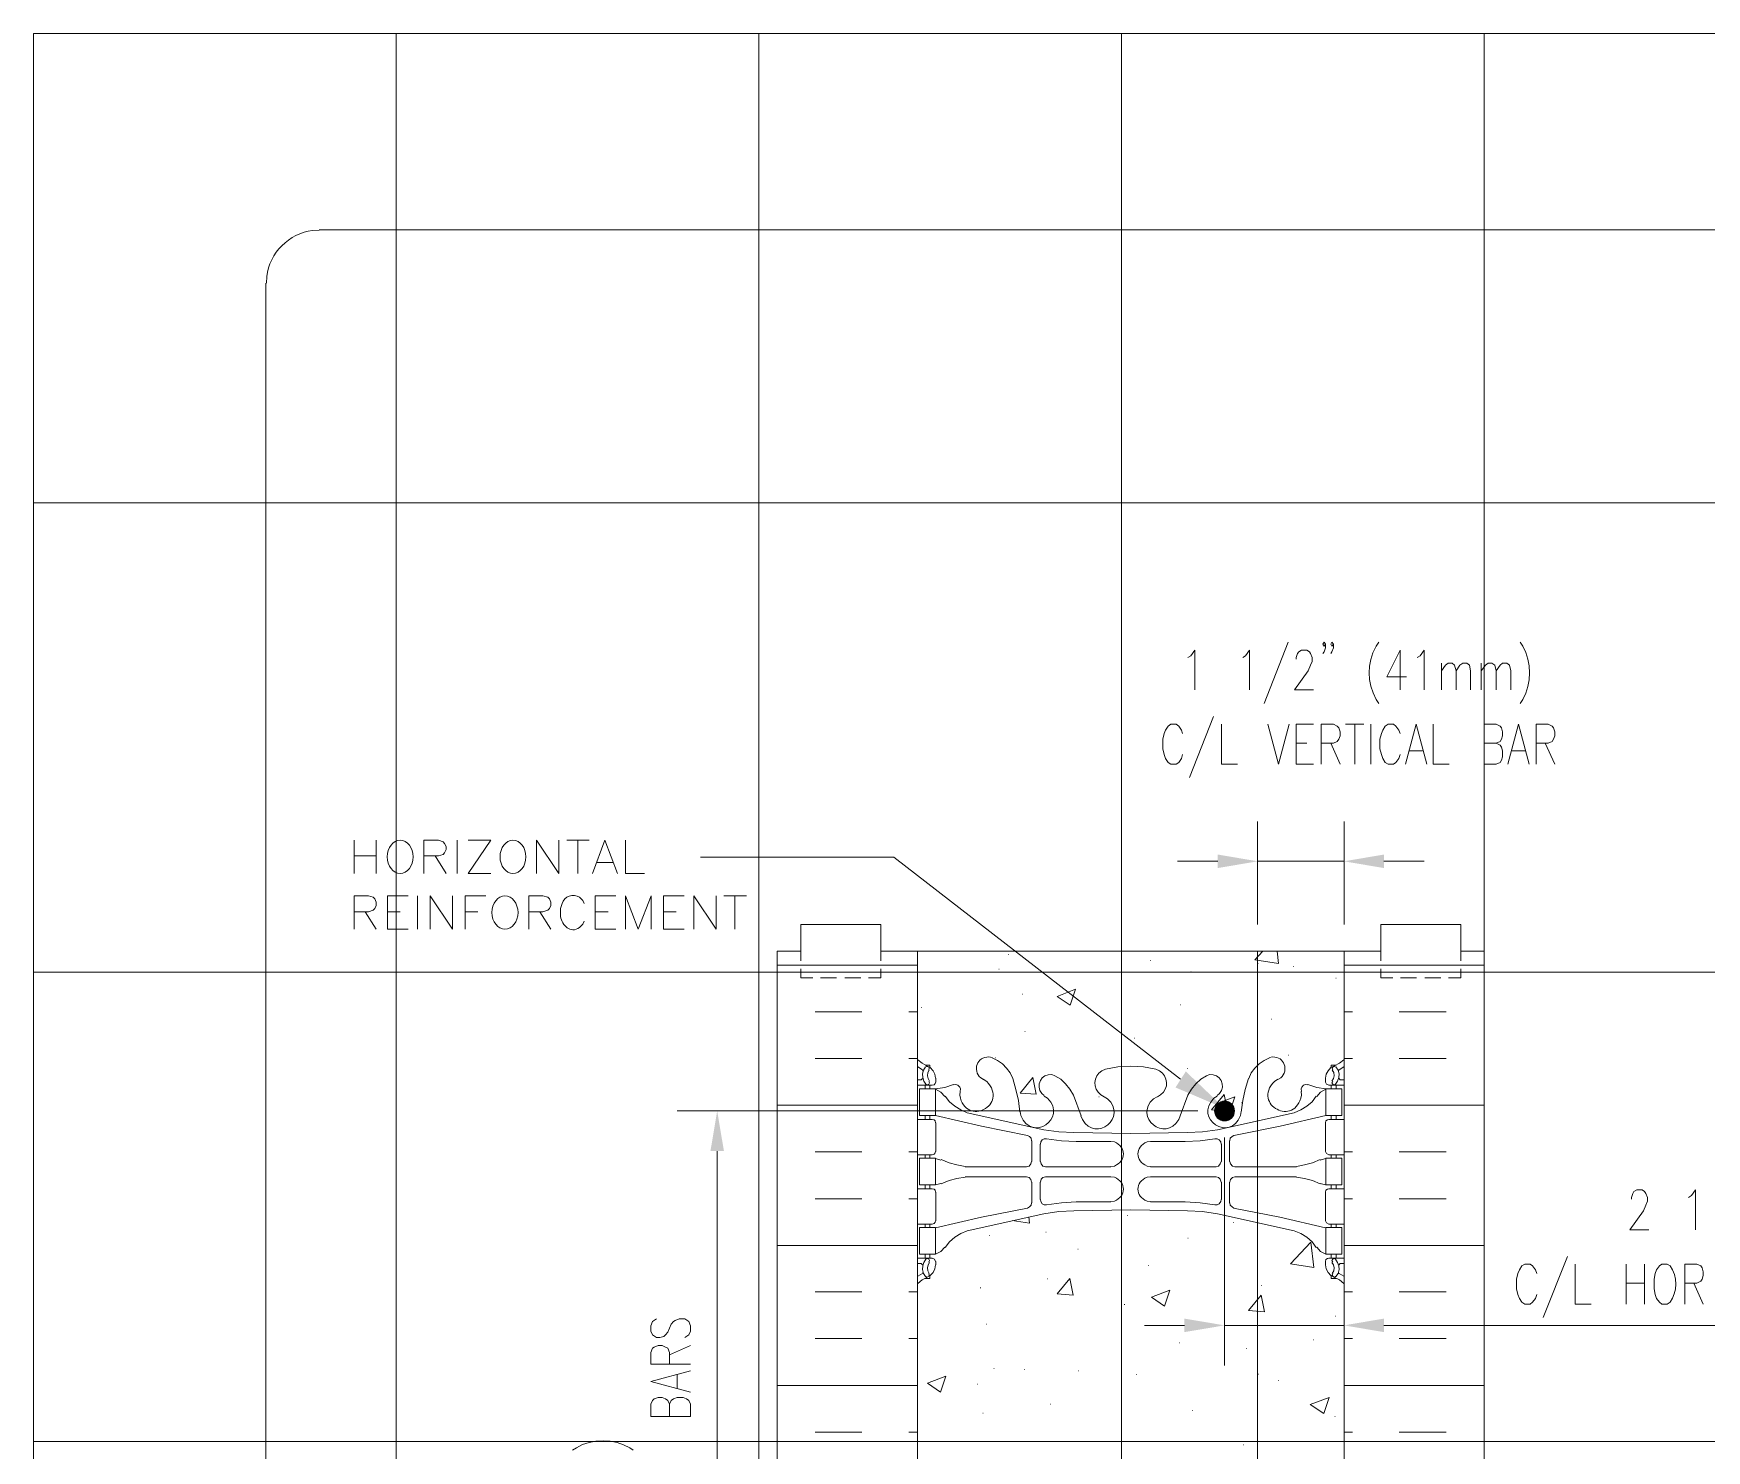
# Model space of a CAD drawing. Header units: millimetres. Extents: x 0 to 216, y 0 to 279.
# Drawn here: x 0 to 99.6, y 195.1 to 279.4 of the extents above; entities that cross this region are included whole.
import ezdxf

# ---------------------------------------------------------------- set-up
doc = ezdxf.new("R2010")
doc.units = ezdxf.units.MM
doc.layers.add('C00-00-00', color=7, linetype='Continuous')
doc.layers.add('C65-65-65', color=7, linetype='Continuous', true_color=0x656565)

msp = doc.modelspace()

# ---------------------------------------------------------------- hatches: boundary and pattern name
at = {"layer": 'C00-00-00'}
h = msp.add_hatch(color=256, dxfattribs=at)
h.dxf.hatch_style = 2
h.paths.add_polyline_path([(70.506167, 230.526167), (70.506167, 229.721833), (72.876833, 230.124)])
h = msp.add_hatch(color=256, dxfattribs=at)
h.dxf.hatch_style = 2
h.paths.add_polyline_path([(80.391, 230.526167), (80.391, 229.721833), (78.020333, 230.124)])
h = msp.add_hatch(color=256, dxfattribs=at)
h.dxf.hatch_style = 2
h.paths.add_polyline_path([(70.908333, 215.413167), (67.987333, 216.662), (68.601167, 217.6145)])
h = msp.add_hatch(color=256, dxfattribs=at)
h.dxf.hatch_style = 2
h.paths.add_polyline_path([(40.301333, 212.873167), (41.105667, 212.873167), (40.7035, 215.265)])
h = msp.add_hatch(color=256, dxfattribs=at)
h.dxf.hatch_style = 2
h.paths.add_polyline_path([(70.336833, 215.476667), (71.479833, 215.370833), (70.315667, 215.370833)])
h = msp.add_hatch(color=256, dxfattribs=at)
h.dxf.hatch_style = 2
h.paths.add_polyline_path([(70.315667, 215.370833), (71.501, 215.265), (70.315667, 215.265)])
h = msp.add_hatch(color=256, dxfattribs=at)
h.dxf.hatch_style = 2
h.paths.add_polyline_path([(70.315667, 215.370833), (71.479833, 215.370833), (71.501, 215.265)])
h = msp.add_hatch(color=256, dxfattribs=at)
h.dxf.hatch_style = 2
h.paths.add_polyline_path([(70.315667, 215.265), (71.479833, 215.138), (70.315667, 215.138)])
h = msp.add_hatch(color=256, dxfattribs=at)
h.dxf.hatch_style = 2
h.paths.add_polyline_path([(70.315667, 215.265), (71.501, 215.265), (71.479833, 215.138)])
h = msp.add_hatch(color=256, dxfattribs=at)
h.dxf.hatch_style = 2
h.paths.add_polyline_path([(70.315667, 215.138), (71.458667, 215.032167), (70.336833, 215.032167)])
h = msp.add_hatch(color=256, dxfattribs=at)
h.dxf.hatch_style = 2
h.paths.add_polyline_path([(70.315667, 215.138), (71.479833, 215.138), (71.458667, 215.032167)])
h = msp.add_hatch(color=256, dxfattribs=at)
h.dxf.hatch_style = 2
h.paths.add_polyline_path([(70.400333, 215.561333), (71.458667, 215.476667), (70.336833, 215.476667)])
h = msp.add_hatch(color=256, dxfattribs=at)
h.dxf.hatch_style = 2
h.paths.add_polyline_path([(70.336833, 215.476667), (71.458667, 215.476667), (71.479833, 215.370833)])
h = msp.add_hatch(color=256, dxfattribs=at)
h.dxf.hatch_style = 2
h.paths.add_polyline_path([(70.463833, 215.667167), (71.416333, 215.561333), (70.400333, 215.561333)])
h = msp.add_hatch(color=256, dxfattribs=at)
h.dxf.hatch_style = 2
h.paths.add_polyline_path([(70.400333, 215.561333), (71.416333, 215.561333), (71.458667, 215.476667)])
h = msp.add_hatch(color=256, dxfattribs=at)
h.dxf.hatch_style = 2
h.paths.add_polyline_path([(70.5485, 215.730667), (71.331667, 215.667167), (70.463833, 215.667167)])
h = msp.add_hatch(color=256, dxfattribs=at)
h.dxf.hatch_style = 2
h.paths.add_polyline_path([(70.463833, 215.667167), (71.331667, 215.667167), (71.416333, 215.561333)])
h = msp.add_hatch(color=256, dxfattribs=at)
h.dxf.hatch_style = 2
h.paths.add_polyline_path([(70.633167, 215.794167), (71.268167, 215.730667), (70.5485, 215.730667)])
h = msp.add_hatch(color=256, dxfattribs=at)
h.dxf.hatch_style = 2
h.paths.add_polyline_path([(70.5485, 215.730667), (71.268167, 215.730667), (71.331667, 215.667167)])
h = msp.add_hatch(color=256, dxfattribs=at)
h.dxf.hatch_style = 2
h.paths.add_polyline_path([(70.739, 215.8365), (71.162333, 215.794167), (70.633167, 215.794167)])
h = msp.add_hatch(color=256, dxfattribs=at)
h.dxf.hatch_style = 2
h.paths.add_polyline_path([(70.633167, 215.794167), (71.162333, 215.794167), (71.268167, 215.730667)])
h = msp.add_hatch(color=256, dxfattribs=at)
h.dxf.hatch_style = 2
h.paths.add_polyline_path([(70.844833, 215.857667), (71.0565, 215.8365), (70.739, 215.8365)])
h = msp.add_hatch(color=256, dxfattribs=at)
h.dxf.hatch_style = 2
h.paths.add_polyline_path([(70.739, 215.8365), (71.0565, 215.8365), (71.162333, 215.794167)])
h = msp.add_hatch(color=256, dxfattribs=at)
h.dxf.hatch_style = 2
h.paths.add_polyline_path([(70.844833, 215.857667), (70.950667, 215.857667), (71.0565, 215.8365)])
h = msp.add_hatch(color=256, dxfattribs=at)
h.dxf.hatch_style = 2
h.paths.add_polyline_path([(70.336833, 215.032167), (71.416333, 214.9475), (70.400333, 214.9475)])
h = msp.add_hatch(color=256, dxfattribs=at)
h.dxf.hatch_style = 2
h.paths.add_polyline_path([(70.336833, 215.032167), (71.458667, 215.032167), (71.416333, 214.9475)])
h = msp.add_hatch(color=256, dxfattribs=at)
h.dxf.hatch_style = 2
h.paths.add_polyline_path([(70.400333, 214.9475), (71.331667, 214.862833), (70.463833, 214.862833)])
h = msp.add_hatch(color=256, dxfattribs=at)
h.dxf.hatch_style = 2
h.paths.add_polyline_path([(70.400333, 214.9475), (71.416333, 214.9475), (71.331667, 214.862833)])
h = msp.add_hatch(color=256, dxfattribs=at)
h.dxf.hatch_style = 2
h.paths.add_polyline_path([(70.463833, 214.862833), (71.268167, 214.778167), (70.5485, 214.778167)])
h = msp.add_hatch(color=256, dxfattribs=at)
h.dxf.hatch_style = 2
h.paths.add_polyline_path([(70.463833, 214.862833), (71.331667, 214.862833), (71.268167, 214.778167)])
h = msp.add_hatch(color=256, dxfattribs=at)
h.dxf.hatch_style = 2
h.paths.add_polyline_path([(70.5485, 214.778167), (71.162333, 214.714667), (70.633167, 214.714667)])
h = msp.add_hatch(color=256, dxfattribs=at)
h.dxf.hatch_style = 2
h.paths.add_polyline_path([(70.5485, 214.778167), (71.268167, 214.778167), (71.162333, 214.714667)])
h = msp.add_hatch(color=256, dxfattribs=at)
h.dxf.hatch_style = 2
h.paths.add_polyline_path([(70.633167, 214.714667), (71.0565, 214.6935), (70.739, 214.6935)])
h = msp.add_hatch(color=256, dxfattribs=at)
h.dxf.hatch_style = 2
h.paths.add_polyline_path([(70.633167, 214.714667), (71.162333, 214.714667), (71.0565, 214.6935)])
h = msp.add_hatch(color=256, dxfattribs=at)
h.dxf.hatch_style = 2
h.paths.add_polyline_path([(70.739, 214.6935), (70.950667, 214.672333), (70.844833, 214.672333)])
h = msp.add_hatch(color=256, dxfattribs=at)
h.dxf.hatch_style = 2
h.paths.add_polyline_path([(70.739, 214.6935), (71.0565, 214.6935), (70.950667, 214.672333)])
h = msp.add_hatch(color=256, dxfattribs=at)
h.dxf.hatch_style = 2
h.paths.add_polyline_path([(68.5165, 202.903667), (68.5165, 202.099333), (70.908333, 202.5015)])
h = msp.add_hatch(color=256, dxfattribs=at)
h.dxf.hatch_style = 2
h.paths.add_polyline_path([(80.391, 202.903667), (80.391, 202.099333), (78.020333, 202.5015)])

# ---------------------------------------------------------------- linework, layer by layer
at = {"layer": 'C00-00-00', "lineweight": 0}
for points in [[(0, 0), (0, 279.4)], [(215.9, 279.4), (0, 279.4)], [(21.59, 0), (21.59, 279.4)], [(43.18, 0), (43.18, 279.4)], [(64.77, 0), (64.77, 279.4)], [(86.36, 0), (86.36, 279.4)], [(17.018, 267.694833), (16.615833, 267.673667), (16.359264, 267.631103), (16.108311, 267.565977), (15.864226, 267.479463), (15.62826, 267.372736), (15.401663, 267.246972), (15.185688, 267.103345), (14.981585, 266.943031), (14.790605, 266.767204), (14.614, 266.577041), (14.45302, 266.373715), (14.308916, 266.158403), (14.18294, 265.932278), (14.076343, 265.696518), (13.990375, 265.452295), (13.926288, 265.200787), (13.885333, 264.943167), (13.864167, 264.541)], [(17.018, 267.716), (198.12, 267.716)], [(13.843, 55.414333), (13.843, 264.541)], [(215.9, 251.46), (0, 251.46)], [(74.697167, 243.162667), (73.257833, 239.522)], [(76.919667, 243.056833), (76.835, 242.929833), (76.750333, 243.056833), (76.835, 243.162667), (76.919667, 243.056833), (76.919667, 242.824), (76.835, 242.591167), (76.750333, 242.485333)], [(77.385333, 243.056833), (77.300667, 242.929833), (77.237167, 243.056833), (77.300667, 243.162667), (77.385333, 243.056833), (77.385333, 242.824), (77.300667, 242.591167), (77.237167, 242.485333)], [(80.094667, 243.162667), (79.925333, 242.929833), (79.742773, 242.529283), (79.613142, 242.132015), (79.536055, 241.736914), (79.511128, 241.342862), (79.537977, 240.948745), (79.616217, 240.553445), (79.745464, 240.155847), (79.925333, 239.754833), (80.094667, 239.522)], [(88.497833, 243.162667), (88.667167, 242.929833), (88.841552, 242.554981), (88.965418, 242.161384), (89.039113, 241.755269), (89.062983, 241.342862), (89.037377, 240.930389), (88.96264, 240.524076), (88.839121, 240.130149), (88.667167, 239.754833), (88.497833, 239.522)], [(68.728167, 242.2525), (68.8975, 242.358333), (69.130333, 242.697), (69.130333, 240.326333)], [(71.987833, 242.2525), (72.157167, 242.358333), (72.39, 242.697), (72.39, 240.326333)], [(75.162833, 242.146667), (75.162833, 242.2525), (75.2475, 242.485333), (75.332167, 242.591167), (75.480333, 242.697), (75.797833, 242.697), (75.967167, 242.591167), (76.030667, 242.485333), (76.115333, 242.2525), (76.115333, 242.019667), (76.030667, 241.808), (75.8825, 241.469333), (75.078167, 240.326333), (76.2, 240.326333)], [(81.364667, 242.697), (80.560333, 241.1095), (81.745667, 241.1095)], [(81.364667, 242.697), (81.364667, 240.326333)], [(82.380667, 242.2525), (82.55, 242.358333), (82.782833, 242.697), (82.782833, 240.326333)], [(83.82, 241.913833), (83.82, 240.326333)], [(83.82, 241.469333), (84.052833, 241.808), (84.222167, 241.913833), (84.455, 241.913833), (84.603167, 241.808), (84.687833, 241.469333), (84.687833, 240.326333)], [(84.687833, 241.469333), (84.920667, 241.808), (85.09, 241.913833), (85.322833, 241.913833), (85.492167, 241.808), (85.555667, 241.469333), (85.555667, 240.326333)], [(86.190667, 241.913833), (86.190667, 240.326333)], [(86.190667, 241.469333), (86.444667, 241.808), (86.592833, 241.913833), (86.825667, 241.913833), (86.995, 241.808), (87.079667, 241.469333), (87.079667, 240.326333)], [(87.079667, 241.469333), (87.3125, 241.808), (87.460667, 241.913833), (87.714667, 241.913833), (87.862833, 241.808), (87.9475, 241.469333), (87.9475, 240.326333)], [(68.410667, 237.722833), (68.347167, 237.9345), (68.177833, 238.167333), (68.029667, 238.294333), (67.712167, 238.294333), (67.542833, 238.167333), (67.394667, 237.9345), (67.31, 237.722833), (67.225333, 237.384167), (67.225333, 236.812667), (67.31, 236.474), (67.394667, 236.241167), (67.542833, 236.008333), (67.712167, 235.9025), (68.029667, 235.9025), (68.177833, 236.008333), (68.347167, 236.241167), (68.410667, 236.474)], [(70.252167, 238.738833), (68.812833, 235.119333)], [(70.717833, 238.294333), (70.717833, 235.9025), (71.670333, 235.9025)], [(73.490667, 238.294333), (74.125667, 235.9025), (74.760667, 238.294333)], [(75.162833, 235.9025), (75.162833, 238.294333), (76.2, 238.294333)], [(76.665667, 235.9025), (76.665667, 238.294333), (77.385333, 238.294333), (77.618167, 238.167333), (77.702833, 238.0615), (77.7875, 237.828667), (77.7875, 237.595833), (77.702833, 237.384167), (77.618167, 237.257167), (77.385333, 237.151333), (76.665667, 237.151333)], [(78.105, 238.294333), (79.205667, 238.294333)], [(78.655333, 238.294333), (78.655333, 235.9025)], [(79.607833, 238.294333), (79.607833, 235.9025)], [(81.364667, 237.722833), (81.28, 237.9345), (81.110667, 238.167333), (80.9625, 238.294333), (80.645, 238.294333), (80.475667, 238.167333), (80.3275, 237.9345), (80.242833, 237.722833), (80.158167, 237.384167), (80.158167, 236.812667), (80.242833, 236.474), (80.3275, 236.241167), (80.475667, 236.008333), (80.645, 235.9025), (80.9625, 235.9025), (81.110667, 236.008333), (81.28, 236.241167), (81.364667, 236.474)], [(81.682167, 235.9025), (82.317167, 238.294333), (82.952167, 235.9025)], [(83.333167, 238.294333), (83.333167, 235.9025), (84.285667, 235.9025)], [(86.36, 235.9025), (86.36, 238.294333), (87.079667, 238.294333), (87.3125, 238.167333), (87.397167, 238.0615), (87.460667, 237.828667), (87.460667, 237.595833), (87.397167, 237.384167), (87.3125, 237.257167), (87.079667, 237.151333), (86.36, 237.151333)], [(87.778167, 235.9025), (88.413167, 238.294333), (89.048167, 235.9025)], [(89.450333, 235.9025), (89.450333, 238.294333), (90.17, 238.294333), (90.402833, 238.167333), (90.4875, 238.0615), (90.572167, 237.828667), (90.572167, 237.595833), (90.4875, 237.384167), (90.402833, 237.257167), (90.17, 237.151333), (89.450333, 237.151333)], [(75.162833, 237.151333), (75.797833, 237.151333)], [(77.237167, 237.151333), (77.7875, 235.9025)], [(87.079667, 237.151333), (87.3125, 237.0455), (87.397167, 236.9185), (87.460667, 236.706833), (87.460667, 236.347), (87.397167, 236.135333), (87.3125, 236.008333), (87.079667, 235.9025), (86.36, 235.9025)], [(90.000667, 237.151333), (90.572167, 235.9025)], [(81.915, 236.706833), (82.698167, 236.706833)], [(88.032167, 236.706833), (88.815333, 236.706833)], [(75.162833, 235.9025), (76.2, 235.9025)], [(72.876833, 226.356333), (72.876833, 232.494667)], [(78.020333, 226.356333), (78.020333, 232.494667)], [(19.092333, 231.372833), (19.092333, 229.404333)], [(20.404667, 231.372833), (20.404667, 229.404333)], [(23.241, 229.404333), (23.241, 231.372833), (24.108833, 231.372833), (24.384, 231.288167), (24.468667, 231.182333), (24.5745, 231.013), (24.5745, 230.8225), (24.468667, 230.632), (24.384, 230.526167), (24.108833, 230.4415), (23.241, 230.4415)], [(25.230667, 231.372833), (25.230667, 229.404333)], [(25.886833, 229.404333), (27.220333, 231.372833), (25.886833, 231.372833)], [(29.950833, 229.404333), (29.950833, 231.372833), (31.284333, 229.404333), (31.284333, 231.372833)], [(31.75, 231.372833), (33.0835, 231.372833)], [(32.406167, 231.372833), (32.406167, 229.404333)], [(33.274, 229.404333), (34.014833, 231.372833), (34.776833, 229.404333)], [(35.2425, 231.372833), (35.2425, 229.404333), (36.3855, 229.404333)], [(19.092333, 230.4415), (20.404667, 230.4415)], [(23.918333, 230.4415), (24.5745, 229.404333)], [(51.223333, 230.378), (39.708667, 230.378)], [(68.283667, 217.148833), (51.223333, 230.378)], [(70.506167, 230.124), (68.114333, 230.124)], [(72.876833, 230.124), (78.020333, 230.124)], [(80.391, 230.124), (82.782833, 230.124)], [(25.886833, 229.404333), (27.220333, 229.404333)], [(33.549167, 230.0605), (34.501667, 230.0605)], [(32.787167, 227.605167), (32.7025, 227.795667), (32.512, 227.986167), (32.361185, 228.058377), (32.203545, 228.093025), (32.045517, 228.091773), (31.893536, 228.056281), (31.754041, 227.988213), (31.633468, 227.88923), (31.538253, 227.760994), (31.474833, 227.605167), (31.369, 227.308833), (31.369, 226.843167), (31.396281, 226.742172), (31.431063, 226.643235), (31.473001, 226.547629), (31.521747, 226.456627), (31.576958, 226.371502), (31.638286, 226.293526), (31.705386, 226.223972), (31.777914, 226.164114), (31.855521, 226.115223), (31.937865, 226.078573), (32.024597, 226.055436), (32.115373, 226.047085), (32.209847, 226.054793), (32.307673, 226.079833), (32.408506, 226.123478), (32.512, 226.187), (32.7025, 226.3775), (32.787167, 226.568)], [(19.092333, 226.081167), (19.092333, 228.070833), (19.939, 228.070833), (20.214167, 227.986167), (20.32, 227.880333), (20.404667, 227.689833), (20.404667, 227.499333), (20.32, 227.308833), (20.214167, 227.224167), (19.939, 227.118333), (19.092333, 227.118333)], [(19.7485, 227.118333), (20.404667, 226.081167)], [(21.082, 226.081167), (21.082, 228.070833), (22.309667, 228.070833)], [(21.082, 227.118333), (21.822833, 227.118333)], [(22.86, 228.070833), (22.86, 226.081167)], [(23.622, 226.081167), (23.622, 228.070833), (24.9555, 226.081167), (24.9555, 228.070833)], [(25.696333, 226.081167), (25.696333, 228.070833), (26.924, 228.070833)], [(25.696333, 227.118333), (26.458333, 227.118333)], [(29.485167, 226.081167), (29.485167, 228.070833), (30.331833, 228.070833), (30.628167, 227.986167), (30.712833, 227.880333), (30.7975, 227.689833), (30.7975, 227.499333), (30.712833, 227.308833), (30.628167, 227.224167), (30.331833, 227.118333), (29.485167, 227.118333)], [(30.141333, 227.118333), (30.7975, 226.081167)], [(33.443333, 226.081167), (33.443333, 228.070833), (34.671, 228.070833)], [(33.443333, 227.118333), (34.205333, 227.118333)], [(35.2425, 226.081167), (35.2425, 228.070833), (36.0045, 226.081167), (36.7665, 228.070833), (36.7665, 226.081167)], [(37.507333, 226.081167), (37.507333, 228.070833), (38.735, 228.070833)], [(37.507333, 227.118333), (38.269333, 227.118333)], [(39.3065, 226.081167), (39.3065, 228.070833), (40.64, 226.081167), (40.64, 228.070833)], [(41.105667, 228.070833), (42.439167, 228.070833)], [(41.761833, 228.070833), (41.761833, 226.081167)], [(44.280667, 167.618833), (44.280667, 224.768833), (45.677667, 224.768833), (45.677667, 226.356333), (50.440167, 226.356333), (50.440167, 224.768833), (52.620333, 224.768833)], [(86.36, 167.618833), (86.36, 224.768833), (84.963, 224.768833), (84.963, 226.356333), (80.2005, 226.356333), (80.2005, 224.768833), (78.020333, 224.768833)], [(21.082, 226.081167), (22.309667, 226.081167)], [(33.443333, 226.081167), (34.671, 226.081167)], [(37.507333, 226.081167), (38.735, 226.081167)], [(45.677667, 224.768833), (45.677667, 224.197333)], [(50.440167, 224.197333), (50.440167, 224.768833)], [(52.620333, 224.768833), (52.620333, 167.618833)], [(72.876833, 224.768833), (72.876833, 110.447667)], [(78.020333, 167.618833), (78.020333, 224.768833)], [(80.2005, 224.197333), (80.2005, 224.768833)], [(84.963, 224.768833), (84.963, 224.197333)], [(215.9, 223.52), (0, 223.52)], [(45.677667, 223.731667), (45.677667, 223.181333), (46.397333, 223.181333)], [(46.863, 223.181333), (47.8155, 223.181333)], [(48.302333, 223.181333), (49.254833, 223.181333)], [(49.7205, 223.181333), (50.440167, 223.181333), (50.440167, 223.731667)], [(80.920167, 223.181333), (80.2005, 223.181333), (80.2005, 223.731667)], [(82.338333, 223.181333), (81.385833, 223.181333)], [(83.777667, 223.181333), (82.825167, 223.181333)], [(84.963, 223.731667), (84.963, 223.181333), (84.243333, 223.181333)], [(52.6415, 218.313), (52.8955, 218.101333), (53.191833, 217.953167)], [(57.065333, 218.44), (56.874833, 218.482333), (56.746637, 218.475072), (56.629205, 218.450565), (56.523024, 218.410486), (56.42858, 218.356507), (56.346362, 218.290302), (56.276854, 218.213544), (56.220545, 218.127904), (56.177921, 218.035055), (56.149468, 217.936671), (56.135674, 217.834425), (56.137026, 217.729988), (56.154009, 217.625034), (56.187111, 217.521235), (56.23682, 217.420265), (56.30362, 217.323796), (56.388, 217.2335), (56.557333, 217.127667)], [(58.293, 217.191167), (58.144833, 217.529833), (57.933167, 217.805), (57.679167, 218.059), (57.382833, 218.270667), (57.065333, 218.418833)], [(73.575333, 218.418833), (73.257833, 218.270667), (72.9615, 218.059), (72.7075, 217.805), (72.495833, 217.529833), (72.347667, 217.191167)], [(74.083333, 217.127667), (74.252667, 217.2335), (74.337047, 217.323796), (74.403847, 217.420265), (74.453555, 217.521235), (74.486658, 217.625034), (74.503641, 217.729988), (74.504992, 217.834425), (74.491198, 217.936671), (74.462746, 218.035055), (74.420122, 218.127904), (74.363812, 218.213544), (74.294305, 218.290302), (74.212086, 218.356507), (74.117643, 218.410486), (74.011462, 218.450565), (73.89403, 218.475072), (73.765833, 218.482333), (73.575333, 218.44)], [(77.448833, 217.953167), (77.745167, 218.101333), (77.999167, 218.313)], [(52.6415, 217.889667), (52.916667, 217.720333)], [(52.874333, 217.127667), (52.916667, 217.191167)], [(52.937833, 217.635667), (52.8955, 217.720333)], [(53.107167, 217.889667), (52.980167, 217.699167), (52.916667, 217.466333), (52.937833, 217.254667), (53.001333, 217.043), (53.128333, 216.8525)], [(53.086, 217.9955), (53.361167, 217.9955), (53.361167, 217.8685)], [(53.297667, 217.699167), (53.318833, 217.805), (53.2765, 217.889667), (53.191833, 217.910833), (53.086, 217.8685)], [(53.699833, 217.212333), (53.6575, 217.445167), (53.551667, 217.656833), (53.382333, 217.847333), (53.170667, 217.953167)], [(53.318833, 217.699167), (53.234167, 217.551), (53.213, 217.3605), (53.255333, 217.191167), (53.34, 217.043)], [(53.721, 217.212333), (53.721, 216.9795)], [(55.160333, 216.429167), (55.139167, 216.196333), (55.179706, 216.025039), (55.232174, 215.87238), (55.295442, 215.737765), (55.368379, 215.620602), (55.449854, 215.520299), (55.538739, 215.436263), (55.633903, 215.367902), (55.734215, 215.314626), (55.838545, 215.275841), (55.945763, 215.250956), (56.05474, 215.239378), (56.164344, 215.240516), (56.273447, 215.253777), (56.380916, 215.27857), (56.485623, 215.314302), (56.586438, 215.360382), (56.682229, 215.416218), (56.771867, 215.481217), (56.854222, 215.554787), (56.928163, 215.636337), (56.992561, 215.725274), (57.046285, 215.821006), (57.088206, 215.922942), (57.117192, 216.030489), (57.132113, 216.143056), (57.131841, 216.26005), (57.115244, 216.380879), (57.081192, 216.504951), (57.028555, 216.631675), (56.956203, 216.760458), (56.863006, 216.890708), (56.747833, 217.021833), (56.536167, 217.148833)], [(58.716333, 215.2015), (58.631667, 215.878833), (58.4835, 216.535), (58.293, 217.191167)], [(60.811833, 217.3605), (60.621333, 217.424), (60.403468, 217.417917), (60.213362, 217.347883), (60.057678, 217.22671), (59.943074, 217.067209), (59.876211, 216.882193), (59.863749, 216.684473), (59.912347, 216.48686), (60.028667, 216.302167), (60.176833, 216.175167)], [(61.9125, 216.196333), (61.700833, 216.556167), (61.446833, 216.873667), (61.1505, 217.148833), (60.811833, 217.3605)], [(63.8175, 217.7415), (63.605833, 217.656833), (63.431903, 217.519761), (63.303018, 217.352414), (63.220368, 217.163809), (63.185146, 216.962964), (63.19854, 216.758893), (63.261743, 216.560615), (63.375943, 216.377145), (63.542333, 216.2175), (63.732833, 216.111667)], [(65.320333, 217.932), (64.558333, 217.889667), (63.8175, 217.7415)], [(66.907833, 216.111667), (67.098333, 216.2175), (67.264723, 216.377145), (67.378924, 216.560615), (67.442126, 216.758893), (67.455521, 216.962964), (67.420298, 217.163809), (67.337649, 217.352414), (67.208764, 217.519761), (67.034833, 217.656833), (66.823167, 217.7415), (66.082333, 217.889667), (65.320333, 217.932)], [(69.828833, 217.3605), (69.490167, 217.148833), (69.193833, 216.873667), (68.939833, 216.556167), (68.728167, 216.196333)], [(70.463833, 216.175167), (70.612, 216.302167), (70.72832, 216.48686), (70.776918, 216.684473), (70.764456, 216.882193), (70.697593, 217.067209), (70.582989, 217.22671), (70.427304, 217.347883), (70.237199, 217.417917), (70.019333, 217.424), (69.828833, 217.3605)], [(72.3265, 217.191167), (72.136, 216.535), (71.987833, 215.878833), (71.903167, 215.2015)], [(74.083333, 217.148833), (73.871667, 217.021833), (73.756494, 216.890708), (73.663297, 216.760458), (73.590945, 216.631675), (73.538308, 216.504951), (73.504256, 216.380879), (73.487659, 216.26005), (73.487387, 216.143056), (73.502308, 216.030489), (73.531294, 215.922942), (73.573215, 215.821006), (73.626939, 215.725274), (73.691337, 215.636337), (73.765278, 215.554787), (73.847633, 215.481217), (73.937271, 215.416218), (74.033062, 215.360382), (74.133877, 215.314302), (74.238584, 215.27857), (74.346053, 215.253777), (74.455156, 215.240516), (74.56476, 215.239378), (74.673737, 215.250956), (74.780955, 215.275841), (74.885285, 215.314626), (74.985597, 215.367902), (75.080761, 215.436263), (75.169646, 215.520299), (75.251121, 215.620602), (75.324058, 215.737765), (75.387326, 215.87238), (75.439794, 216.025039), (75.480333, 216.196333), (75.459167, 216.429167)], [(77.448833, 217.953167), (77.237167, 217.847333), (77.067833, 217.656833), (76.962, 217.445167), (76.919667, 217.212333)], [(76.919667, 217.212333), (76.919667, 216.9795)], [(77.554667, 217.9955), (77.258333, 217.9955), (77.258333, 217.8685)], [(77.300667, 217.043), (77.385333, 217.191167), (77.427667, 217.3605), (77.4065, 217.551), (77.321833, 217.699167)], [(77.554667, 217.8685), (77.448833, 217.910833), (77.364167, 217.889667), (77.321833, 217.805), (77.343, 217.699167)], [(77.512333, 216.8525), (77.639333, 217.043), (77.702833, 217.254667), (77.724, 217.466333), (77.6605, 217.699167), (77.5335, 217.889667)], [(77.724, 217.720333), (77.681667, 217.635667)], [(77.724, 217.720333), (77.999167, 217.889667)], [(77.724, 217.191167), (77.766333, 217.127667)], [(52.620333, 217.1065), (52.874333, 217.1065)], [(52.620333, 216.789), (53.509333, 216.789)], [(53.086, 216.789), (53.086, 216.577333)], [(53.128333, 216.8525), (53.213, 216.810167), (53.297667, 216.8525), (53.34, 216.937167), (53.297667, 217.021833)], [(53.361167, 216.789), (53.361167, 216.577333)], [(53.509333, 216.789), (53.615167, 216.810167), (53.678667, 216.894833), (53.699833, 216.9795)], [(53.699833, 216.577333), (54.250167, 216.662), (54.779333, 216.831333)], [(54.250167, 216.132833), (54.017333, 216.386833), (53.699833, 216.556167)], [(54.271333, 216.154), (54.525333, 215.815333), (54.842833, 215.540167), (55.202667, 215.3285), (55.583667, 215.159167)], [(55.160333, 216.429167), (55.1815, 216.577333), (55.139167, 216.683167), (55.033333, 216.789), (54.906333, 216.831333), (54.779333, 216.810167)], [(58.7375, 215.222667), (58.779833, 214.989833), (58.916189, 214.721239), (59.081148, 214.519245), (59.26752, 214.379107), (59.468114, 214.296079), (59.67574, 214.265416), (59.883208, 214.282373), (60.083327, 214.342203), (60.268908, 214.440161), (60.43276, 214.571503), (60.567693, 214.731482), (60.666517, 214.915353), (60.72204, 215.118371), (60.727074, 215.33579), (60.674428, 215.562865), (60.556911, 215.79485), (60.367333, 216.027), (60.176833, 216.154)], [(62.378167, 214.968667), (61.9125, 216.196333)], [(68.2625, 214.968667), (68.728167, 216.196333)], [(70.463833, 216.154), (70.273333, 216.027), (70.083756, 215.79485), (69.966239, 215.562865), (69.913593, 215.33579), (69.918626, 215.118371), (69.97415, 214.915353), (70.072973, 214.731482), (70.207906, 214.571503), (70.371758, 214.440161), (70.557339, 214.342203), (70.757459, 214.282373), (70.964927, 214.265416), (71.172553, 214.296079), (71.373147, 214.379107), (71.559518, 214.519245), (71.724477, 214.721239), (71.860833, 214.989833), (71.903167, 215.222667)], [(75.057, 215.159167), (75.438, 215.3285), (75.797833, 215.540167), (76.115333, 215.815333), (76.369333, 216.154)], [(75.861333, 216.810167), (75.734333, 216.831333), (75.607333, 216.789), (75.5015, 216.683167), (75.459167, 216.577333), (75.480333, 216.429167)], [(75.861333, 216.831333), (76.3905, 216.662), (76.940833, 216.577333)], [(76.940833, 216.556167), (76.623333, 216.386833), (76.3905, 216.132833)], [(76.919667, 216.9795), (76.983167, 216.8525), (77.110167, 216.789)], [(78.020333, 216.789), (77.110167, 216.789)], [(77.258333, 216.789), (77.258333, 216.577333)], [(77.343, 217.021833), (77.300667, 216.937167), (77.343, 216.8525), (77.427667, 216.810167), (77.512333, 216.8525)], [(77.554667, 216.789), (77.554667, 216.577333)], [(78.020333, 217.1065), (77.766333, 217.1065)], [(69.320833, 215.265), (38.311667, 215.265)], [(55.583667, 215.159167), (60.155667, 214.143167)], [(62.357, 214.968667), (62.441667, 214.757), (62.606163, 214.526818), (62.789726, 214.361258), (62.986254, 214.255241), (63.189644, 214.20369), (63.393795, 214.201525), (63.592604, 214.243667), (63.779971, 214.325038), (63.949792, 214.440558), (64.095966, 214.58515), (64.212391, 214.753734), (64.292965, 214.941232), (64.331585, 215.142564), (64.322151, 215.352653), (64.25856, 215.566418), (64.134711, 215.778783), (63.9445, 215.984667), (63.732833, 216.111667)], [(66.886667, 216.111667), (66.675, 215.984667), (66.484789, 215.778783), (66.36094, 215.566418), (66.297349, 215.352653), (66.287915, 215.142564), (66.326535, 214.941232), (66.407109, 214.753734), (66.523534, 214.58515), (66.669708, 214.440558), (66.839529, 214.325038), (67.026896, 214.243667), (67.225705, 214.201525), (67.429856, 214.20369), (67.633246, 214.255241), (67.829774, 214.361258), (68.013337, 214.526818), (68.177833, 214.757), (68.2625, 214.968667)], [(75.057, 215.159167), (70.485, 214.143167)], [(52.620333, 214.757), (53.509333, 214.757)], [(53.086, 214.989833), (53.086, 214.757)], [(53.361167, 214.989833), (53.361167, 214.757)], [(53.699833, 214.5665), (53.678667, 214.672333), (53.615167, 214.735833), (53.509333, 214.757)], [(53.699833, 214.989833), (56.430333, 214.354833), (59.182, 213.8045)], [(53.721, 214.5665), (53.721, 212.852)], [(60.155667, 214.143167), (61.044667, 214.016167), (61.933667, 213.973833)], [(68.707, 213.973833), (69.596, 214.016167), (70.485, 214.143167)], [(71.458667, 213.8045), (74.210333, 214.354833), (76.940833, 214.989833)], [(77.110167, 214.757), (77.0255, 214.735833), (76.940833, 214.672333), (76.919667, 214.5665)], [(76.919667, 214.5665), (76.919667, 212.852)], [(78.020333, 214.757), (77.110167, 214.757)], [(77.258333, 214.989833), (77.258333, 214.757)], [(77.554667, 214.989833), (77.554667, 214.757)], [(59.414833, 213.487), (59.393667, 213.635167), (59.287833, 213.741), (59.182, 213.8045)], [(59.436, 213.487), (59.436, 212.259333)], [(59.922833, 213.2965), (59.922833, 212.259333)], [(60.303833, 213.614), (60.176833, 213.614), (60.049833, 213.5505), (59.965167, 213.4235), (59.944, 213.2965)], [(60.303833, 213.614), (61.192833, 213.487), (62.081833, 213.444667)], [(61.933667, 213.973833), (65.320333, 213.9315)], [(62.081833, 213.444667), (64.135, 213.444667)], [(64.135, 211.963), (64.346667, 211.984167), (64.473295, 212.047917), (64.583039, 212.122151), (64.675899, 212.20537), (64.751876, 212.296077), (64.810969, 212.392775), (64.853178, 212.493965), (64.878504, 212.59815), (64.886946, 212.703833), (64.878504, 212.809516), (64.853178, 212.913702), (64.810969, 213.014892), (64.751876, 213.111589), (64.675899, 213.202296), (64.583039, 213.285516), (64.473295, 213.359749), (64.346667, 213.4235), (64.135, 213.444667)], [(68.707, 213.973833), (65.320333, 213.9315)], [(66.505667, 213.444667), (66.294, 213.4235), (66.167372, 213.359749), (66.057628, 213.285516), (65.964767, 213.202296), (65.888791, 213.111589), (65.829698, 213.014892), (65.787488, 212.913702), (65.762163, 212.809516), (65.753721, 212.703833), (65.762163, 212.59815), (65.787488, 212.493965), (65.829698, 212.392775), (65.888791, 212.296077), (65.964767, 212.20537), (66.057628, 212.122151), (66.167372, 212.047917), (66.294, 211.984167), (66.505667, 211.963)], [(68.558833, 213.444667), (66.505667, 213.444667)], [(68.558833, 213.444667), (69.447833, 213.487), (70.336833, 213.614)], [(70.696667, 213.2965), (70.6755, 213.4235), (70.590833, 213.5505), (70.463833, 213.614), (70.336833, 213.614)], [(70.717833, 213.2965), (70.717833, 212.259333)], [(70.908333, 213.6775), (70.908333, 200.109667)], [(71.204667, 213.487), (71.204667, 212.259333)], [(71.458667, 213.8045), (71.352833, 213.741), (71.247, 213.635167), (71.225833, 213.487)], [(40.7035, 212.873167), (40.7035, 161.459333)], [(52.620333, 212.6615), (53.509333, 212.6615)], [(53.699833, 211.6455), (53.699833, 212.449833), (52.747333, 212.449833), (52.747333, 211.6455)], [(53.086, 212.6615), (53.086, 212.449833)], [(53.361167, 212.6615), (53.361167, 212.449833)], [(53.509333, 212.6615), (53.615167, 212.682667), (53.678667, 212.767333), (53.699833, 212.852)], [(54.017333, 212.344), (53.699833, 212.428667)], [(54.0385, 212.365167), (54.504167, 212.174667), (54.969833, 212.047667), (55.456667, 211.963)], [(59.1185, 211.941833), (59.266667, 211.984167), (59.3725, 212.111167), (59.414833, 212.259333)], [(59.944, 212.259333), (59.986333, 212.111167), (60.092167, 211.984167), (60.240333, 211.941833)], [(70.400333, 211.941833), (70.5485, 211.984167), (70.654333, 212.111167), (70.696667, 212.259333)], [(71.225833, 212.259333), (71.268167, 212.111167), (71.374, 211.984167), (71.522167, 211.941833)], [(75.184, 211.963), (75.670833, 212.047667), (76.1365, 212.174667), (76.602167, 212.365167)], [(76.919667, 212.428667), (76.602167, 212.344)], [(76.919667, 212.852), (76.983167, 212.725), (77.110167, 212.6615)], [(76.940833, 211.6455), (76.940833, 212.449833), (77.893333, 212.449833), (77.893333, 211.6455)], [(78.020333, 212.6615), (77.110167, 212.6615)], [(77.258333, 212.6615), (77.258333, 212.449833)], [(77.554667, 212.6615), (77.554667, 212.449833)], [(53.699833, 211.6455), (53.699833, 210.862333), (52.747333, 210.862333), (52.747333, 211.6455)], [(55.456667, 211.328), (54.969833, 211.243333), (54.504167, 211.116333), (54.0385, 210.925833)], [(55.456667, 211.941833), (59.1185, 211.941833)], [(55.456667, 211.349167), (59.1185, 211.349167)], [(59.414833, 211.031667), (59.3725, 211.179833), (59.266667, 211.306833), (59.1185, 211.349167)], [(60.240333, 211.349167), (60.092167, 211.306833), (59.986333, 211.201), (59.944, 211.031667)], [(60.240333, 211.941833), (64.135, 211.941833)], [(60.240333, 211.349167), (64.135, 211.349167)], [(64.135, 209.8675), (64.346667, 209.888667), (64.473295, 209.952417), (64.583039, 210.026651), (64.675899, 210.10987), (64.751876, 210.200577), (64.810969, 210.297275), (64.853178, 210.398465), (64.878504, 210.50265), (64.886946, 210.608333), (64.878504, 210.714016), (64.853178, 210.818202), (64.810969, 210.919392), (64.751876, 211.016089), (64.675899, 211.106796), (64.583039, 211.190016), (64.473295, 211.264249), (64.346667, 211.328), (64.135, 211.349167)], [(66.505667, 211.349167), (66.294, 211.328), (66.167372, 211.264249), (66.057628, 211.190016), (65.964767, 211.106796), (65.888791, 211.016089), (65.829698, 210.919392), (65.787488, 210.818202), (65.762163, 210.714016), (65.753721, 210.608333), (65.762163, 210.50265), (65.787488, 210.398465), (65.829698, 210.297275), (65.888791, 210.200577), (65.964767, 210.10987), (66.057628, 210.026651), (66.167372, 209.952417), (66.294, 209.888667), (66.505667, 209.8675)], [(70.400333, 211.941833), (66.505667, 211.941833)], [(70.400333, 211.349167), (66.505667, 211.349167)], [(70.696667, 211.031667), (70.654333, 211.201), (70.5485, 211.306833), (70.400333, 211.349167)], [(71.522167, 211.349167), (71.374, 211.306833), (71.268167, 211.179833), (71.225833, 211.031667)], [(75.184, 211.941833), (71.522167, 211.941833)], [(75.184, 211.349167), (71.522167, 211.349167)], [(76.602167, 210.925833), (76.1365, 211.116333), (75.670833, 211.243333), (75.184, 211.328)], [(76.940833, 211.6455), (76.940833, 210.862333), (77.893333, 210.862333), (77.893333, 211.6455)], [(52.620333, 210.6295), (53.509333, 210.6295)], [(53.086, 210.6295), (53.086, 210.862333)], [(53.361167, 210.6295), (53.361167, 210.862333)], [(53.699833, 210.439), (53.678667, 210.544833), (53.615167, 210.608333), (53.509333, 210.6295)], [(53.699833, 210.862333), (54.017333, 210.947)], [(53.721, 208.7245), (53.721, 210.439)], [(59.436, 209.804), (59.436, 211.031667)], [(59.922833, 209.9945), (59.922833, 211.031667)], [(70.717833, 209.9945), (70.717833, 211.031667)], [(71.204667, 209.804), (71.204667, 211.031667)], [(76.602167, 210.947), (76.919667, 210.862333)], [(77.110167, 210.6295), (77.0255, 210.608333), (76.940833, 210.544833), (76.919667, 210.439)], [(76.919667, 208.7245), (76.919667, 210.439)], [(78.020333, 210.6295), (77.110167, 210.6295)], [(77.258333, 210.6295), (77.258333, 210.862333)], [(77.554667, 210.6295), (77.554667, 210.862333)], [(95.123, 210.015667), (95.123, 210.1215), (95.207667, 210.354333), (95.271167, 210.460167), (95.4405, 210.566), (95.758, 210.566), (95.906167, 210.460167), (95.990833, 210.354333), (96.0755, 210.1215), (96.0755, 209.888667), (95.990833, 209.655833), (95.842667, 209.317167), (95.038333, 208.195333), (96.160167, 208.195333)], [(98.530833, 210.1215), (98.700167, 210.227333), (98.933, 210.566), (98.933, 208.195333)], [(59.182, 209.4865), (56.430333, 208.936167), (53.699833, 208.301167)], [(59.182, 209.4865), (59.287833, 209.55), (59.393667, 209.655833), (59.414833, 209.804)], [(59.944, 209.9945), (59.965167, 209.8675), (60.049833, 209.7405), (60.176833, 209.677), (60.303833, 209.677)], [(61.933667, 209.317167), (61.044667, 209.274833), (60.155667, 209.147833)], [(62.081833, 209.846333), (61.192833, 209.804), (60.303833, 209.677)], [(61.933667, 209.317167), (65.320333, 209.380667)], [(62.081833, 209.846333), (64.135, 209.846333)], [(68.707, 209.317167), (65.320333, 209.380667)], [(68.558833, 209.846333), (66.505667, 209.846333)], [(70.336833, 209.677), (69.447833, 209.804), (68.558833, 209.846333)], [(70.485, 209.147833), (69.596, 209.274833), (68.707, 209.317167)], [(70.336833, 209.677), (70.463833, 209.677), (70.590833, 209.7405), (70.6755, 209.8675), (70.696667, 209.9945)], [(71.225833, 209.804), (71.247, 209.655833), (71.352833, 209.55), (71.458667, 209.4865)], [(76.919667, 208.301167), (74.189167, 208.936167), (71.4375, 209.4865)], [(52.620333, 208.534), (53.509333, 208.534)], [(53.086, 208.322333), (53.086, 208.534)], [(53.361167, 208.322333), (53.361167, 208.534)], [(53.509333, 208.534), (53.615167, 208.555167), (53.678667, 208.639833), (53.699833, 208.7245)], [(55.583667, 208.131833), (60.155667, 209.147833)], [(75.057, 208.131833), (70.485, 209.147833)], [(76.919667, 208.7245), (76.983167, 208.5975), (77.110167, 208.534)], [(78.020333, 208.534), (77.110167, 208.534)], [(77.258333, 208.322333), (77.258333, 208.534)], [(77.554667, 208.322333), (77.554667, 208.534)], [(55.583667, 208.131833), (55.202667, 207.9625), (54.842833, 207.750833), (54.525333, 207.475667), (54.271333, 207.137)], [(76.369333, 207.137), (76.115333, 207.475667), (75.797833, 207.750833), (75.438, 207.9625), (75.057, 208.131833)], [(52.620333, 206.502), (53.509333, 206.502)], [(52.620333, 206.1845), (52.874333, 206.1845)], [(53.128333, 206.4385), (53.001333, 206.248), (52.937833, 206.036333), (52.916667, 205.824667), (52.980167, 205.591833), (53.107167, 205.401333)], [(53.086, 206.502), (53.086, 206.734833)], [(53.297667, 206.269167), (53.34, 206.353833), (53.297667, 206.4385), (53.213, 206.480833), (53.128333, 206.4385)], [(53.34, 206.248), (53.255333, 206.099833), (53.213, 205.9305), (53.234167, 205.74), (53.318833, 205.591833)], [(53.361167, 206.502), (53.361167, 206.734833)], [(53.699833, 206.3115), (53.636333, 206.4385), (53.509333, 206.502)], [(53.699833, 206.734833), (54.017333, 206.904167), (54.250167, 207.158167)], [(53.721, 206.099833), (53.721, 206.3115)], [(76.3905, 207.158167), (76.623333, 206.904167), (76.940833, 206.734833)], [(77.110167, 206.502), (77.0255, 206.480833), (76.940833, 206.417333), (76.919667, 206.3115)], [(76.919667, 206.099833), (76.919667, 206.3115)], [(78.020333, 206.502), (77.110167, 206.502)], [(77.258333, 206.502), (77.258333, 206.734833)], [(77.512333, 206.4385), (77.427667, 206.480833), (77.343, 206.4385), (77.300667, 206.353833), (77.343, 206.269167)], [(77.321833, 205.591833), (77.4065, 205.74), (77.427667, 205.9305), (77.385333, 206.099833), (77.300667, 206.248)], [(77.5335, 205.401333), (77.6605, 205.591833), (77.724, 205.824667), (77.702833, 206.036333), (77.639333, 206.248), (77.512333, 206.4385)], [(77.554667, 206.502), (77.554667, 206.734833)], [(78.020333, 206.1845), (77.766333, 206.1845)], [(91.313, 206.607833), (89.873667, 202.967167)], [(52.916667, 205.591833), (52.6415, 205.4225)], [(53.191833, 205.359), (52.8955, 205.210833), (52.6415, 204.999167)], [(52.916667, 206.099833), (52.874333, 206.163333)], [(52.8955, 205.570667), (52.937833, 205.655333)], [(53.086, 205.4225), (53.191833, 205.380167), (53.2765, 205.401333), (53.318833, 205.486), (53.297667, 205.591833)], [(53.086, 205.2955), (53.361167, 205.2955), (53.361167, 205.443667)], [(53.170667, 205.359), (53.382333, 205.464833), (53.551667, 205.655333), (53.6575, 205.867), (53.699833, 206.099833)], [(76.919667, 206.099833), (76.962, 205.867), (77.067833, 205.655333), (77.237167, 205.464833), (77.448833, 205.359)], [(77.554667, 205.2955), (77.258333, 205.2955), (77.258333, 205.443667)], [(77.343, 205.591833), (77.321833, 205.486), (77.364167, 205.401333), (77.448833, 205.380167), (77.554667, 205.4225)], [(77.999167, 204.999167), (77.745167, 205.210833), (77.448833, 205.359)], [(77.681667, 205.655333), (77.724, 205.570667)], [(77.766333, 206.163333), (77.724, 206.099833)], [(77.999167, 205.4225), (77.724, 205.591833)], [(89.492667, 205.591833), (89.408, 205.8035), (89.238667, 206.036333), (89.0905, 206.142167), (88.773, 206.142167), (88.603667, 206.036333), (88.4555, 205.8035), (88.370833, 205.591833), (88.286167, 205.253167), (88.286167, 204.681667), (88.370833, 204.343), (88.4555, 204.110167), (88.603667, 203.877333), (88.773, 203.7715), (89.0905, 203.7715), (89.238667, 203.877333), (89.408, 204.110167), (89.492667, 204.343)], [(91.778667, 206.142167), (91.778667, 203.7715), (92.731167, 203.7715)], [(94.8055, 206.142167), (94.8055, 203.7715)], [(95.906167, 206.142167), (95.906167, 203.7715)], [(98.298, 203.7715), (98.298, 206.142167), (99.017667, 206.142167), (99.2505, 206.036333), (99.335167, 205.9305), (99.398667, 205.697667), (99.398667, 205.464833), (99.335167, 205.253167), (99.2505, 205.126167), (99.017667, 205.020333), (98.298, 205.020333)], [(94.8055, 205.020333), (95.906167, 205.020333)], [(98.848333, 205.020333), (99.398667, 203.7715)], [(37.084, 202.8825), (36.851167, 202.734333), (36.745333, 202.480333), (36.745333, 202.162833), (36.851167, 201.93), (37.084, 201.781833), (37.295667, 201.781833), (37.5285, 201.845333), (37.634333, 201.93), (37.761333, 202.099333), (37.973, 202.565), (38.1, 202.734333), (38.205833, 202.797833), (38.438667, 202.8825), (38.777333, 202.8825), (39.010167, 202.734333), (39.116, 202.480333), (39.116, 202.162833), (39.010167, 201.93), (38.777333, 201.781833)], [(68.5165, 202.5015), (66.145833, 202.5015)], [(78.020333, 202.5015), (70.908333, 202.5015)], [(80.391, 202.5015), (116.564833, 202.5015)], [(39.116, 200.194333), (36.745333, 200.194333), (36.745333, 200.892833), (36.851167, 201.146833), (36.957, 201.210333), (37.189833, 201.295), (37.422667, 201.295), (37.634333, 201.210333), (37.761333, 201.146833), (37.867167, 200.892833), (37.867167, 200.194333)], [(37.867167, 200.744667), (39.116, 201.295)], [(39.116, 198.522167), (36.745333, 199.157167), (39.116, 199.792167)], [(38.311667, 198.755), (38.311667, 199.559333)], [(39.116, 197.082833), (36.745333, 197.082833), (36.745333, 197.8025), (36.851167, 198.035333), (36.957, 198.12), (37.189833, 198.204667), (37.422667, 198.204667), (37.634333, 198.12), (37.761333, 198.035333), (37.867167, 197.8025), (37.867167, 197.082833)], [(37.867167, 197.8025), (37.973, 198.035333), (38.1, 198.12), (38.311667, 198.204667), (38.6715, 198.204667), (38.883167, 198.12), (39.010167, 198.035333), (39.116, 197.8025), (39.116, 197.082833)], [(215.9, 195.58), (0, 195.58)], [(32.088667, 195.072), (32.3215, 195.220167), (32.683359, 195.400644), (33.075166, 195.528787), (33.486948, 195.60498), (33.908735, 195.629609), (34.330556, 195.603058), (34.742437, 195.525711), (35.134409, 195.397952), (35.4965, 195.220167), (35.708167, 195.072)]]:
    msp.add_lwpolyline(points, dxfattribs=at)
for points in [[(52.747333, 214.989833), (53.699833, 214.989833), (53.699833, 216.577333), (52.747333, 216.577333)], [(77.893333, 214.989833), (76.940833, 214.989833), (76.940833, 216.577333), (77.893333, 216.577333)], [(52.747333, 208.322333), (53.699833, 208.322333), (53.699833, 206.734833), (52.747333, 206.734833)], [(77.893333, 208.322333), (76.940833, 208.322333), (76.940833, 206.734833), (77.893333, 206.734833)], [(96.943333, 206.142167), (96.795167, 206.036333), (96.625833, 205.8035), (96.541167, 205.591833), (96.477667, 205.253167), (96.477667, 204.681667), (96.541167, 204.343), (96.625833, 204.110167), (96.795167, 203.877333), (96.943333, 203.7715), (97.260833, 203.7715), (97.430167, 203.877333), (97.575454, 204.115405), (97.680248, 204.380868), (97.744039, 204.664572), (97.76632, 204.957362), (97.746581, 205.250087), (97.684315, 205.533592), (97.579013, 205.798725), (97.430167, 206.036333), (97.260833, 206.142167)]]:
    msp.add_lwpolyline(points, close=True, dxfattribs=at)
msp.add_circle((70.908333, 215.262576), 0.591455, dxfattribs=at)
for centre, major_axis, ratio in [((21.834163, 230.388583), (0, 0.98425), 0.784188), ((28.545074, 230.388583), (0, 0.98425), 0.783093), ((28.068861, 227.076), (0, 0.994833), 0.780444)]:
    msp.add_ellipse(centre, major_axis=major_axis, ratio=ratio, start_param=0, end_param=6.283185, dxfattribs=at)
at = {"layer": 'C65-65-65', "lineweight": 0}
for points in [[(52.620333, 224.768833), (78.020333, 224.768833)], [(58.039, 224.578333), (58.060167, 224.578333)], [(66.505667, 224.2185), (66.526833, 224.2185)], [(72.7075, 224.260833), (73.194333, 224.768833)], [(74.041, 224.768833), (74.125667, 224.049167), (72.7075, 224.260833)], [(44.280667, 223.943333), (52.620333, 223.943333)], [(57.4675, 223.7105), (57.488667, 223.7105)], [(68.8975, 223.541167), (68.918667, 223.541167)], [(72.876833, 224.049167), (72.898, 224.049167)], [(74.9935, 223.858667), (75.014667, 223.858667)], [(77.5335, 223.160167), (77.554667, 223.160167)], [(86.36, 223.943333), (78.020333, 223.943333)], [(58.8645, 222.207667), (58.885667, 222.207667)], [(60.938833, 222.080667), (62.0395, 222.504)], [(61.722, 221.5515), (62.0395, 222.504)], [(46.5455, 221.1705), (49.318333, 221.1705)], [(52.112333, 221.1705), (52.620333, 221.1705)], [(52.853167, 221.4245), (52.874333, 221.4245)], [(60.938833, 222.080667), (61.722, 221.5515)], [(68.2625, 221.572667), (68.283667, 221.572667)], [(78.528333, 221.1705), (78.020333, 221.1705)], [(84.095167, 221.1705), (81.301167, 221.1705)], [(73.681167, 220.726), (73.702333, 220.726)], [(59.012667, 219.985167), (59.033833, 219.985167)], [(65.532, 219.604167), (65.553167, 219.604167)], [(46.5455, 218.3765), (49.318333, 218.3765)], [(52.112333, 218.3765), (52.620333, 218.3765)], [(57.277, 218.418833), (57.298167, 218.418833)], [(74.697167, 218.588167), (74.718333, 218.588167)], [(78.528333, 218.3765), (78.020333, 218.3765)], [(84.095167, 218.3765), (81.301167, 218.3765)], [(58.7375, 216.323333), (59.4995, 217.254667)], [(59.69, 216.259833), (59.4995, 217.254667)], [(68.685833, 217.783833), (68.707, 217.783833)], [(58.7375, 216.323333), (59.69, 216.259833)], [(70.125167, 215.3285), (70.887167, 216.238667)], [(71.077667, 215.243833), (70.887167, 216.238667)], [(44.280667, 215.603667), (52.620333, 215.603667)], [(63.415333, 216.111667), (63.4365, 216.111667)], [(70.125167, 215.3285), (71.077667, 215.243833)], [(70.400333, 215.688333), (71.522167, 216.111667)], [(70.400333, 215.688333), (71.204667, 215.159167)], [(71.204667, 215.159167), (71.522167, 216.111667)], [(71.903167, 215.751833), (71.924333, 215.751833)], [(86.36, 215.603667), (78.020333, 215.603667)], [(46.5455, 212.830833), (49.318333, 212.830833)], [(52.112333, 212.830833), (52.620333, 212.830833)], [(78.528333, 212.830833), (78.020333, 212.830833)], [(84.095167, 212.830833), (81.301167, 212.830833)], [(46.5455, 210.036833), (49.318333, 210.036833)], [(52.112333, 210.036833), (52.620333, 210.036833)], [(78.528333, 210.036833), (78.020333, 210.036833)], [(84.095167, 210.036833), (81.301167, 210.036833)], [(58.271833, 208.745667), (59.287833, 208.576333)], [(59.287833, 208.576333), (59.2455, 208.957333)], [(65.129833, 209.042), (65.151, 209.042)], [(71.416333, 208.618667), (71.4375, 208.618667)], [(44.280667, 207.264), (52.620333, 207.264)], [(56.896, 207.856667), (56.917167, 207.856667)], [(60.2615, 208.047167), (60.282667, 208.047167)], [(68.728167, 207.687333), (68.749333, 207.687333)], [(74.824167, 206.163333), (76.051833, 207.4545)], [(76.221167, 205.951667), (76.051833, 207.4545)], [(86.36, 207.264), (78.020333, 207.264)], [(62.1665, 207.031167), (62.187667, 207.031167)], [(60.346167, 205.274333), (60.367333, 205.274333)], [(60.938833, 204.385333), (61.700833, 205.2955)], [(61.891333, 204.300667), (61.700833, 205.2955)], [(66.3575, 206.0575), (66.378667, 206.0575)], [(74.824167, 206.163333), (76.221167, 205.951667)], [(46.5455, 204.491167), (49.318333, 204.491167)], [(52.112333, 204.491167), (52.620333, 204.491167)], [(56.366833, 204.745167), (56.388, 204.745167)], [(60.938833, 204.385333), (61.891333, 204.300667)], [(66.548, 204.173667), (67.648667, 204.597)], [(67.331167, 203.6445), (67.648667, 204.597)], [(72.3265, 203.3905), (73.0885, 204.300667)], [(73.0885, 204.872167), (73.109667, 204.872167)], [(73.279, 203.305833), (73.0885, 204.300667)], [(78.528333, 204.491167), (78.020333, 204.491167)], [(84.095167, 204.491167), (81.301167, 204.491167)], [(64.939333, 203.750333), (64.9605, 203.750333)], [(66.548, 204.173667), (67.331167, 203.6445)], [(72.3265, 203.3905), (73.279, 203.305833)], [(56.7055, 202.565), (56.726667, 202.565)], [(77.491167, 203.051833), (77.512333, 203.051833)], [(46.5455, 201.718333), (49.318333, 201.718333)], [(52.112333, 201.718333), (52.620333, 201.718333)], [(68.220167, 201.464333), (68.241333, 201.464333)], [(76.178833, 201.633667), (76.2, 201.633667)], [(78.528333, 201.718333), (78.020333, 201.718333)], [(84.095167, 201.718333), (81.301167, 201.718333)], [(72.1995, 201.125667), (72.220667, 201.125667)], [(53.213, 199.051333), (54.313667, 199.474667)], [(53.996167, 198.522167), (54.313667, 199.474667)], [(57.171167, 199.940333), (57.192333, 199.940333)], [(58.970333, 199.876833), (58.9915, 199.876833)], [(62.187667, 199.792167), (62.208833, 199.792167)], [(65.637833, 199.5805), (65.659, 199.5805)], [(72.898, 199.601667), (72.919167, 199.601667)], [(74.125667, 199.220667), (74.146833, 199.220667)], [(44.280667, 198.924333), (52.620333, 198.924333)], [(53.213, 199.051333), (53.996167, 198.522167)], [(56.176333, 199.009), (56.1975, 199.009)], [(64.748833, 198.479833), (64.77, 198.479833)], [(76.0095, 197.781333), (77.131333, 198.204667)], [(76.813833, 197.252167), (77.131333, 198.204667)], [(86.36, 198.924333), (78.020333, 198.924333)], [(56.515, 197.273333), (56.536167, 197.273333)], [(60.5155, 197.8025), (60.536667, 197.8025)], [(68.982167, 197.442667), (69.003333, 197.442667)], [(76.0095, 197.781333), (76.813833, 197.252167)], [(77.47, 197.082833), (77.491167, 197.082833)], [(46.5455, 196.1515), (49.318333, 196.1515)], [(52.112333, 196.1515), (52.620333, 196.1515)], [(72.009, 195.3895), (72.030167, 195.3895)], [(78.020333, 196.172667), (78.0415, 196.172667)], [(78.528333, 196.1515), (78.020333, 196.1515)], [(84.095167, 196.1515), (81.301167, 196.1515)]]:
    msp.add_lwpolyline(points, dxfattribs=at)

doc.saveas('drawing.dxf')
